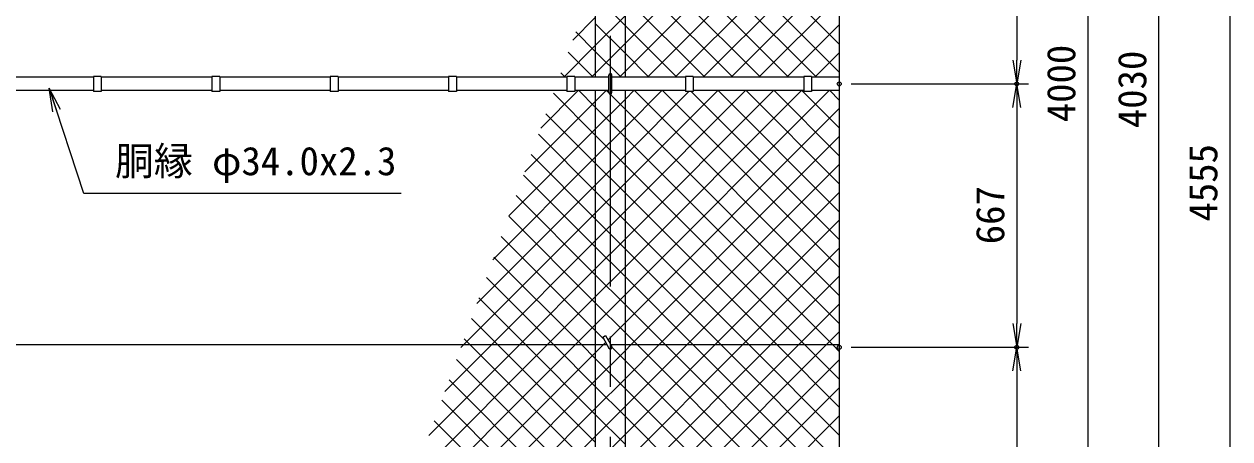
# Model space of a CAD drawing. Units: millimetres, scale not verified. Extents: x -6300 to 6300, y -4455 to 4455.
# Drawn here: x -4063 to -1007, y -494 to 556 of the extents above; entities that cross this region are included whole.
import ezdxf
from ezdxf.enums import TextEntityAlignment as Align

# ---------------------------------------------------------------- set-up
doc = ezdxf.new("R2010")
doc.units = ezdxf.units.MM
doc.header["$LTSCALE"] = 20
doc.header["$PDMODE"] = 32
doc.header["$PDSIZE"] = 10
doc.linetypes.add('USER1', pattern=[50.8, 31.75, -6.35, 6.35, -6.35])
for name, color, linetype, lineweight in [('0-0_D-STR1', 1, 'Continuous', 25), ('0-1_D-STR3', 3, 'Continuous', 13), ('0-2_D-BMK', 2, 'USER1', 13), ('0-3_D-STR2', 7, 'Continuous', 13), ('0-4_D-STR-DIM', 7, 'Continuous', 13), ('0-A_D-STR-TXT', 7, 'Continuous', 13)]:
    doc.layers.add(name, color=color, linetype=linetype, lineweight=lineweight)
doc.layers.add('0-5_0', color=7, linetype='Continuous')
doc.layers.add('0-6_Defpoints', color=8, linetype='Continuous')
doc.styles.add('ＭＳ ゴシック', font='')
doc.styles.get('ＭＳ ゴシック').set_extended_font_data('MS Gothic')

# ---------------------------------------------------------------- blocks, each defined once
blk = doc.blocks.new('_Open')
at = {"layer": '0-5_0'}
blk.add_line((-20, 3.333), (0, 0), dxfattribs=at)
blk.add_lwpolyline([(-20, -3.333), (0, 0), (-20, 0)], dxfattribs=at)

msp = doc.modelspace()

# ---------------------------------------------------------------- linework, layer by layer
at = {"layer": '0-0_D-STR1'}
for p, q in [((-2615.61, 2371), (-2615.61, 422)), ((-2539.31, 422), (-2539.31, 2371)), ((-3887.46, 422), (-4167.46, 422)), ((-3587.46, 422), (-3867.46, 422)), ((-3287.46, 422), (-3567.46, 422)), ((-2987.46, 422), (-3267.46, 422)), ((-2687.46, 422), (-2967.46, 422)), ((-2581.46, 422), (-2667.46, 422)), ((-2387.46, 422), (-2573.46, 422)), ((-2087.46, 422), (-2367.46, 422)), ((-1997.46, 422), (-2067.46, 422)), ((-3887.46, 388), (-4167.46, 388)), ((-3587.46, 388), (-3867.46, 388)), ((-3587.46, 388), (-3867.46, 388)), ((-3287.46, 388), (-3567.46, 388)), ((-3287.46, 388), (-3567.46, 388)), ((-2987.46, 388), (-3267.46, 388)), ((-2987.46, 388), (-3267.46, 388)), ((-2687.46, 388), (-2967.46, 388)), ((-2581.46, 388), (-2667.46, 388)), ((-2615.61, 388), (-2615.61, -1561)), ((-2387.46, 388), (-2573.46, 388)), ((-2539.31, -1561), (-2539.31, 388)), ((-2087.46, 388), (-2367.46, 388)), ((-1997.46, 388), (-2067.46, 388))]:
    msp.add_line(p, q, dxfattribs=at)
at = {"layer": '0-1_D-STR3'}
for p, q in [((-3887.46, 424), (-3887.46, 386)), ((-3867.46, 424), (-3887.46, 424)), ((-3867.46, 424), (-3867.46, 386)), ((-3587.46, 424), (-3587.46, 386)), ((-3567.46, 424), (-3587.46, 424)), ((-3567.46, 424), (-3567.46, 386)), ((-3287.46, 424), (-3287.46, 386)), ((-3267.46, 424), (-3287.46, 424)), ((-3267.46, 424), (-3267.46, 386)), ((-2987.46, 424), (-2987.46, 386)), ((-2967.46, 424), (-2987.46, 424)), ((-2967.46, 424), (-2967.46, 386)), ((-2687.46, 424), (-2687.46, 386)), ((-2667.46, 424), (-2687.46, 424)), ((-2667.46, 424), (-2667.46, 386)), ((-2581.46, 383), (-2581.46, 427)), ((-2573.46, 383), (-2573.46, 427)), ((-2387.46, 424), (-2387.46, 386)), ((-2367.46, 424), (-2387.46, 424)), ((-2367.46, 424), (-2367.46, 386)), ((-2087.46, 424), (-2087.46, 386)), ((-2067.46, 424), (-2087.46, 424)), ((-2067.46, 424), (-2067.46, 386)), ((-3867.46, 386), (-3887.46, 386)), ((-3567.46, 386), (-3587.46, 386)), ((-3267.46, 386), (-3287.46, 386)), ((-2967.46, 386), (-2987.46, 386)), ((-2667.46, 386), (-2687.46, 386)), ((-2367.46, 386), (-2387.46, 386)), ((-2067.46, 386), (-2087.46, 386)), ((-2596.85, -236.41), (-2589.93, -232.41)), ((-2596.85, -236.41), (-2580.93, -264)), ((-2589.93, -232.41), (-2574, -260)), ((-2585.54, -256), (-4576.31, -256)), ((-1997.46, -256), (-2576.31, -256))]:
    msp.add_line(p, q, dxfattribs=at)
for centre, start, end in [((-2577.46, 427), 0, 180), ((-2577.46, 383), 180, 0), ((-2577.46, -262), 210, 30)]:
    msp.add_arc(centre, 4, start, end, dxfattribs=at)
at = {"layer": '0-2_D-BMK'}
msp.add_line((-2577.46, -2140), (-2577.46, 2445), dxfattribs=at)
at = {"layer": '0-3_D-STR2'}
for p, q in [((-1997.46, 505.56), (-2495.36, 1003.46)), ((-1997.46, 434.85), (-2514.23, 951.61)), ((-2055.32, 422), (-2533.1, 899.77)), ((-2483.66, 422), (-1997.46, 908.2)), ((-2126.03, 422), (-2539.31, 835.28)), ((-2412.95, 422), (-1997.46, 837.49)), ((-2196.74, 422), (-2539.31, 764.57)), ((-2342.24, 422), (-1997.46, 766.78)), ((-2267.45, 422), (-2539.31, 693.86)), ((-2271.53, 422), (-1997.46, 696.07)), ((-2539.31, 552.44), (-2615.61, 628.74)), ((-2338.17, 422), (-2539.31, 623.15)), ((-2200.82, 422), (-1997.46, 625.36)), ((-2672.94, 515.57), (-2615.61, 572.89)), ((-2539.31, 481.73), (-2615.61, 558.03)), ((-2408.88, 422), (-2539.31, 552.44)), ((-2130.11, 422), (-1997.46, 554.64)), ((-2621.01, 422), (-2684.05, 485.04)), ((-2479.59, 422), (-2539.31, 481.73)), ((-2059.4, 422), (-1997.46, 483.93)), ((-2691.72, 422), (-2702.92, 433.2)), ((-2753.86, 293.22), (-2659.08, 388)), ((-2615.61, 275.18), (-2721.78, 381.36)), ((-2581.41, 382.4), (-2587.01, 388)), ((-2539.31, 366.35), (-2517.66, 388)), ((-2539.31, 295.64), (-2446.95, 388)), ((-2539.31, 154.22), (-2305.53, 388)), ((-2539.31, 83.51), (-2234.82, 388)), ((-2539.31, 12.79), (-2164.11, 388)), ((-2539.31, -57.92), (-2093.4, 388)), ((-1997.46, -130.84), (-2516.3, 388)), ((-1997.46, -60.12), (-2445.59, 388)), ((-1997.46, 10.59), (-2372.88, 386)), ((-1997.46, 81.3), (-2304.17, 388)), ((-1997.46, 152.01), (-2233.45, 388)), ((-1997.46, 222.72), (-2162.74, 388)), ((-1997.46, 293.43), (-2092.03, 388)), ((-1997.46, 364.14), (-2021.32, 388)), ((-2615.61, 290.05), (-2539.31, 366.35)), ((-2615.61, 204.47), (-2740.65, 329.51)), ((-2834.79, 70.87), (-2615.61, 290.05)), ((-2615.61, 133.76), (-2759.52, 277.67)), ((-2615.61, 219.34), (-2539.31, 295.64)), ((-2539.31, 198.88), (-2615.61, 275.18)), ((-2525.26, -256), (-1997.46, 271.8)), ((-2875.26, -40.31), (-2615.61, 219.34)), ((-2539.31, 128.17), (-2615.61, 204.47)), ((-2084.43, -256), (-2539.31, 198.88)), ((-2454.55, -256), (-1997.46, 201.09)), ((-2615.61, 77.92), (-2539.31, 154.22)), ((-2539.31, 57.46), (-2615.61, 133.76)), ((-2155.14, -256), (-2539.31, 128.17)), ((-2383.84, -256), (-1997.46, 130.38)), ((-2615.61, -78.37), (-2816.13, 122.15)), ((-2949.53, -256), (-2615.61, 77.92)), ((-2615.61, -149.08), (-2835, 70.3)), ((-2615.61, 7.21), (-2539.31, 83.51)), ((-2225.85, -256), (-2539.31, 57.46)), ((-2313.13, -256), (-1997.46, 59.67)), ((-2878.82, -256), (-2615.61, 7.21)), ((-2615.61, -63.51), (-2539.31, 12.79)), ((-2242.42, -256), (-1997.46, -11.04)), ((-2615.61, -134.22), (-2539.31, -57.92)), ((-2720.83, -256), (-2891.6, -85.22)), ((-2808.11, -256), (-2615.61, -63.51)), ((-2539.31, -154.67), (-2615.61, -78.37)), ((-2171.71, -256), (-1997.46, -81.75)), ((-2791.54, -256), (-2910.47, -137.06)), ((-2737.4, -256), (-2615.61, -134.22)), ((-2539.31, -225.38), (-2615.61, -149.08)), ((-2101, -256), (-1997.46, -152.46)), ((-2437.98, -256), (-2539.31, -154.67)), ((-2862.25, -256), (-2929.34, -188.9)), ((-2932.96, -256), (-2948.21, -240.75)), ((-2508.69, -256), (-2539.31, -225.38)), ((-2030.29, -256), (-1997.46, -223.17)), ((-3077.58, -596.18), (-2737.4, -256)), ((-3037.11, -485.01), (-2808.11, -256)), ((-2996.65, -373.83), (-2878.82, -256)), ((-2956.19, -262.66), (-2949.53, -256)), ((-2615.61, -573.35), (-2932.96, -256)), ((-2615.61, -502.64), (-2862.25, -256)), ((-2615.61, -431.92), (-2791.54, -256)), ((-2615.61, -361.21), (-2720.83, -256)), ((-2615.61, -346.35), (-2539.31, -270.05)), ((-2539.31, -270.05), (-2525.26, -256)), ((-2539.31, -340.76), (-2454.55, -256)), ((-2539.31, -411.47), (-2383.84, -256)), ((-2539.31, -482.18), (-2313.13, -256)), ((-2539.31, -552.89), (-2242.42, -256)), ((-2539.31, -623.6), (-2171.71, -256)), ((-2539.31, -694.31), (-2101, -256)), ((-2539.31, -765.02), (-2030.29, -256)), ((-1997.46, -767.23), (-2508.69, -256)), ((-1997.46, -696.52), (-2437.98, -256)), ((-1997.46, -484.39), (-2225.85, -256)), ((-1997.46, -413.68), (-2155.14, -256)), ((-1997.46, -342.97), (-2084.43, -256)), ((-2615.61, -644.06), (-2967.08, -292.59)), ((-3192.26, -923), (-2615.61, -346.35)), ((-2615.61, -714.77), (-2985.95, -344.43)), ((-2615.61, -417.06), (-2539.31, -340.76)), ((-2539.31, -437.51), (-2615.61, -361.21)), ((-2615.61, -785.48), (-3004.82, -396.27)), ((-3121.55, -923), (-2615.61, -417.06)), ((-2615.61, -487.77), (-2539.31, -411.47)), ((-2539.31, -508.22), (-2615.61, -431.92)), ((-2053.83, -923), (-2539.31, -437.51)), ((-2485.16, -923), (-1997.46, -435.3)), ((-3050.84, -923), (-2615.61, -487.77)), ((-2615.61, -558.48), (-2539.31, -482.18))]:
    msp.add_line(p, q, dxfattribs=at)
for points in [[(-2695.79, 422), (-2615.61, 502.18), (-2539.31, 578.48), (-2039.79, 1078), (-1997.46, 1120.33)], [(-2625.08, 422), (-2615.61, 431.47), (-2539.31, 507.77), (-1997.46, 1049.62)], [(-2554.37, 422), (-2539.31, 437.06), (-1997.46, 978.91)], [(-2550.3, 422), (-2615.61, 487.31), (-2665.18, 536.88)], [(-3118.04, -707.36), (-2666.69, -256), (-2615.61, -204.93), (-2539.31, -128.63), (-2022.69, 388)], [(-2915.72, -151.48), (-2615.61, 148.63), (-2539.31, 224.93), (-2378.24, 386)], [(-2794.33, 182.04), (-2615.61, 360.76), (-2588.37, 388)], [(-1997.46, -272.26), (-2013.72, -256), (-2539.31, 269.59), (-2615.61, 345.89), (-2657.72, 388)], [(-1997.46, -201.55), (-2539.31, 340.3), (-2578.07, 379.06)], [(-2583.51, -243.53), (-2539.31, -199.34), (-1997.46, 342.51)], [(-1997.46, -555.1), (-2296.56, -256), (-2539.31, -13.25), (-2615.61, 63.05), (-2778.39, 225.83)], [(-2019.68, -603.59), (-2367.27, -256), (-2539.31, -83.96), (-2615.61, -7.66), (-2797.26, 173.99)], [(-2593.93, -241.47), (-2615.61, -219.79), (-2853.87, 18.46)], [(-1997.46, -908.65), (-2539.31, -366.8), (-2615.61, -290.5), (-2650.11, -256), (-2872.74, -33.38)], [(-3158.51, -818.53), (-2615.61, -275.64), (-2595.97, -256), (-2589.36, -249.39)], [(-1997.46, -837.94), (-2539.31, -296.09), (-2573.48, -261.93)], [(-3251.58, -1548), (-2626.58, -923), (-2615.61, -912.03), (-2539.31, -835.73), (-1997.46, -293.88)], [(-3180.87, -1548), (-2615.61, -982.74), (-2555.87, -923), (-2539.31, -906.44), (-1997.46, -364.59)], [(-1997.46, -1474.34), (-2539.31, -932.49), (-2548.8, -923), (-2615.61, -856.19), (-3023.69, -448.11)]]:
    msp.add_lwpolyline(points, dxfattribs=at)
at = {"layer": '0-4_D-STR-DIM'}
for p, q in [((-1007.46, 2370), (-1007.46, -2065)), ((-1367.46, 2345), (-1367.46, -1535)), ((-1187.46, -1565), (-1187.46, 2345)), ((-1997.46, 1379.85), (-1997.46, -569.85)), ((-1547.46, 1012), (-1547.46, 465)), ((-1967.46, 405), (-1517.46, 405)), ((-1967.46, 405), (-1517.46, 405)), ((-1547.46, 345), (-1547.46, -202)), ((-1967.46, -262), (-1517.46, -262)), ((-1967.46, -262), (-1517.46, -262)), ((-1547.46, -322), (-1547.46, -869))]:
    msp.add_line(p, q, dxfattribs=at)
at = {"layer": '0-6_Defpoints'}
for p in [(-1997.46, 405), (-1547.46, 405), (-1997.46, -262), (-1997.46, -262), (-1547.46, -262)]:
    msp.add_point(p, dxfattribs=at)
at = {"layer": '0-A_D-STR-TXT'}
msp.add_lwpolyline([(-3107.49, 127.7), (-3911.42, 127.7), (-3998.86, 392.49)], dxfattribs=at)

# ---------------------------------------------------------------- block references
at = {"layer": '0-4_D-STR-DIM', "xscale": 3, "yscale": 3}
for p, rotation in [((-1547.46, 405), 270), ((-1547.46, 405), 90), ((-1547.46, -262), 270), ((-1547.46, -262), 90)]:
    msp.add_blockref('_Open', p, dxfattribs=dict(at, rotation=rotation))
at = {"layer": '0-A_D-STR-TXT', "xscale": 3, "yscale": 3, "rotation": 108.27593}
msp.add_blockref('_Open', (-3999.49, 394.39), dxfattribs=at)

# ---------------------------------------------------------------- texts
at = {"layer": '0-4_D-STR-DIM', "style": 'ＭＳ ゴシック'}
for s, p in [('4000', (-1377.58, 307.87)), ('4030', (-1197.58, 292.87)), ('4555', (-1017.58, 56.35)), ('667', (-1557.58, -1.03))]:
    msp.add_text(s, height=72.14, rotation=90, dxfattribs=at).set_placement(p, align=Align.BOTTOM_LEFT)
at = {"layer": '0-A_D-STR-TXT', "style": 'ＭＳ ゴシック'}
msp.add_text('胴縁 φ34.0x2.3', height=72.14, dxfattribs=at).set_placement((-3832.74, 152.1), align=Align.BOTTOM_LEFT)

doc.saveas('drawing.dxf')
